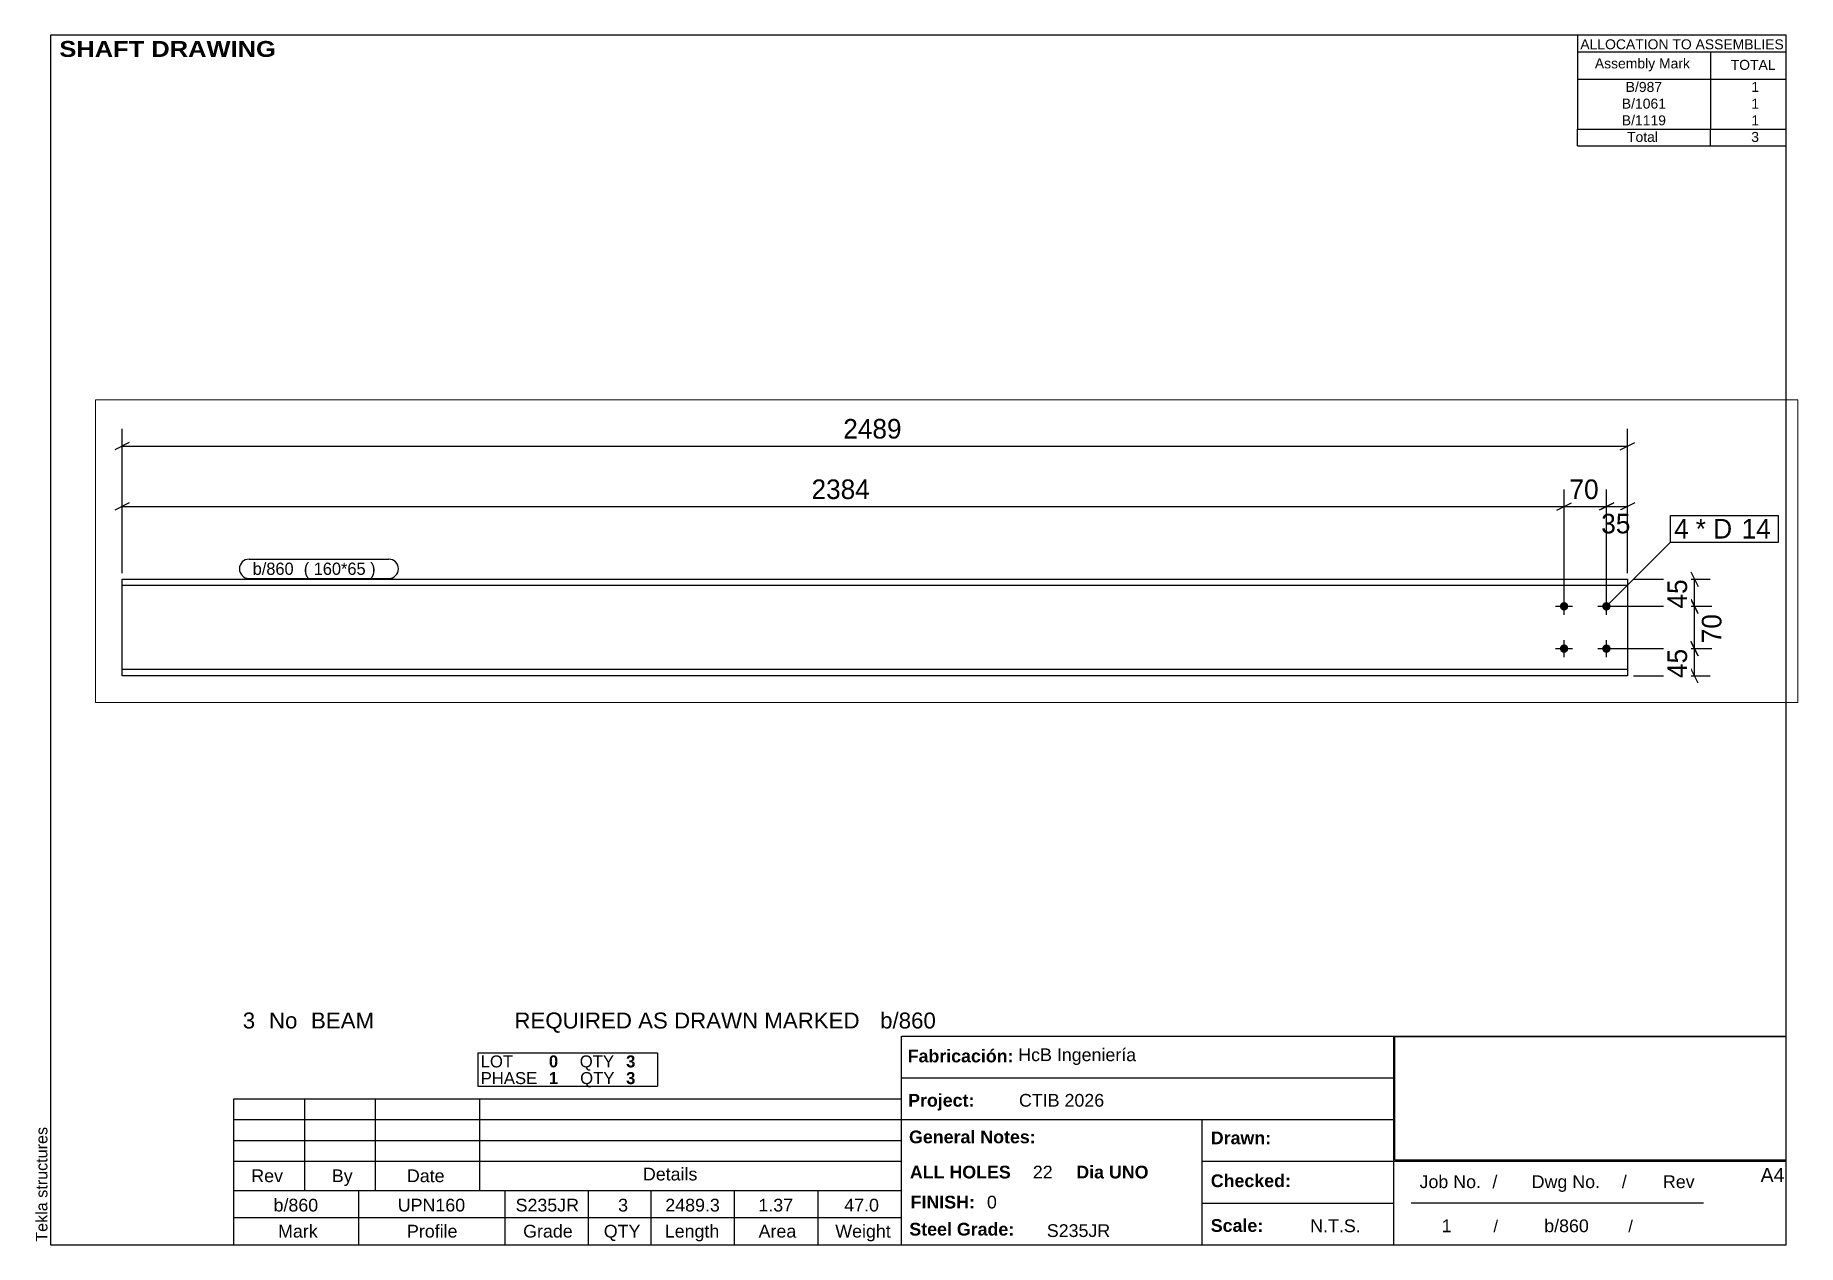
# Paper-space layout 'Layout1' of a CAD drawing. Header units: millimetres. Extents: x 2 to 294, y 5 to 205.
# The model-space entities are those that its viewports show. They can reach past a viewport. Long polylines and large blocks are cut down to what shows.
import ezdxf

# ---------------------------------------------------------------- set-up
doc = ezdxf.new("R2010")
doc.units = ezdxf.units.MM
doc.layers.add('Viewport layer', color=7, linetype='Continuous', plot=False)
doc.styles.add('Arial', font='ARIAL.TTF', dxfattribs={"height": 0.2})
doc.styles.add('Arial Black', font='ARIBLK.TTF', dxfattribs={"height": 0.2})
doc.styles.add('Arial Bold', font='ARIALBD.TTF', dxfattribs={"height": 0.2})
doc.styles.add('Comic Sans MS', font='COMIC.TTF', dxfattribs={"height": 0.2})

msp = doc.modelspace()

# ---------------------------------------------------------------- hatches: boundary and pattern name
at = {"linetype": 'Continuous'}
for points in [[(2421.3, 159, -1), (2435.3, 159, -1)], [(2491.3, 159, -1), (2505.3, 159, -1)], [(2421.3, 89, -1), (2435.3, 89, -1)], [(2491.3, 89, -1), (2505.3, 89, -1)]]:
    msp.add_hatch(color=3, dxfattribs=at).paths.add_polyline_path(points)

# ---------------------------------------------------------------- linework, layer by layer
at = {"color": 8, "linetype": 'Continuous'}
for p, q in [((44, 214), (44, 452.4)), ((56, 430), (32, 418)), ((44, 424), (2533.3, 424)), ((2521.2, 418), (2545.3, 430)), ((44, 214), (44, 352.4)), ((2428.3, 169), (2428.3, 352.4)), ((56, 330), (32, 318)), ((2416.3, 318), (2440.3, 330)), ((2486.3, 318), (2510.3, 330)), ((2498.3, 169), (2498.3, 349.6)), ((2498.3, 324), (2533.3, 324)), ((2545.3, 330), (2521.2, 318)), ((2533.3, 214), (2533.3, 349.6)), ((2543.3, 204), (2669.6, 204)), ((2638, 216), (2650, 192)), ((2508.3, 159), (2672.4, 159)), ((2638, 171), (2650, 147)), ((2644, 89), (2644, 159)), ((2508.3, 89), (2672.4, 89)), ((2650, 77), (2638, 101)), ((2543.3, 44), (2669.6, 44)), ((2650, 32), (2638, 56))]:
    msp.add_line(p, q, dxfattribs=at)
at = {"color": 7, "linetype": 'Continuous'}
for p, q in [((2782.6, 265.1), (2782.6, 309.1)), ((44, 44), (44, 204)), ((44, 204), (2533.3, 204)), ((2533.3, 204), (2533.3, 44)), ((2533.3, 193.5), (44, 193.5)), ((2533.3, 54.5), (44, 54.5)), ((2533.3, 44), (44, 44))]:
    msp.add_line(p, q, dxfattribs=at)
at = {"color": 3, "linetype": 'Continuous'}
for p, q in [((2414.3, 159), (2442.3, 159)), ((2428.3, 145), (2428.3, 173)), ((2484.3, 159), (2512.3, 159)), ((2498.3, 145), (2498.3, 173)), ((2414.3, 89), (2442.3, 89)), ((2428.3, 75), (2428.3, 103)), ((2484.3, 89), (2512.3, 89)), ((2498.3, 75), (2498.3, 103))]:
    msp.add_line(p, q, dxfattribs=at)

# ---------------------------------------------------------------- wipeouts: each hides what was drawn before it
at = {"color": 0}
msp.add_wipeout([(2636.4, 271.1), (2636.4, 303.1), (2610.3, 303.1), (2610.3, 271.1)], dxfattribs=at)

# ---------------------------------------------------------------- next in the draw order: wipeouts: each hides what was drawn before it
for points in [[(1347.2, 430), (1347.2, 474.8), (1230.1, 474.8), (1230.1, 430)], [(2548.2, 273.2), (2548.2, 318), (2483.3, 318), (2483.3, 273.2)], [(2636.4, 271.1), (2636.4, 303.1), (2610.3, 303.1), (2610.3, 271.1)], [(338.4, 211), (338.4, 231), (260, 231), (260, 211)], [(2694.8, 156.5), (2650, 156.5), (2650, 91.5), (2694.8, 91.5)]]:
    msp.add_wipeout(points, dxfattribs=at)

# ---------------------------------------------------------------- next in the draw order: linework, layer by layer
at = {"color": 8, "linetype": 'Continuous'}
for p, q in [((2533.3, 214), (2533.3, 452.4)), ((2498.3, 169), (2498.3, 352.4)), ((2428.3, 324), (2498.3, 324)), ((2510.3, 330), (2486.3, 318)), ((2644, 159), (2644, 204)), ((2508.3, 159), (2669.6, 159)), ((2650, 147), (2638, 171)), ((2508.3, 89), (2669.6, 89)), ((2638, 101), (2650, 77)), ((2644, 44), (2644, 89))]:
    msp.add_line(p, q, dxfattribs=at)
at = {"color": 7, "linetype": 'Continuous'}
msp.add_line((2604.3, 265.1), (2604.3, 309.1), dxfattribs=at)

# ---------------------------------------------------------------- next in the draw order: texts
at = {"color": 3, "style": 'Comic Sans MS'}
for s, p in [('2489', (1236.5, 436.4)), ('35', (2489.7, 279.6))]:
    msp.add_text(s, height=32.38, dxfattribs=at).set_placement(p)
msp.add_text('70', height=32.38, rotation=90.0002, dxfattribs=at).set_placement((2688.4, 97.9))

# ---------------------------------------------------------------- next in the draw order: wipeouts: each hides what was drawn before it
at = {"color": 0}
for points in [[(2712.2, 271.1), (2712.2, 303.1), (2646, 303.1), (2646, 271.1)], [(338.4, 211), (338.4, 231), (260, 231), (260, 211)]]:
    msp.add_wipeout(points, dxfattribs=at)

# ---------------------------------------------------------------- next in the draw order: linework, layer by layer
at = {"color": 7, "linetype": 'Continuous'}
msp.add_arc((254, 221), 16, 90, 270, dxfattribs=at)

# ---------------------------------------------------------------- next in the draw order: texts
at = {"color": 3, "style": 'Comic Sans MS'}
msp.add_text('b/860', height=20.23, dxfattribs=at).set_placement((260, 211))

# ---------------------------------------------------------------- next in the draw order: wipeouts: each hides what was drawn before it
at = {"color": 0}
for points in [[(2495.7, 330), (2495.7, 374.8), (2430.8, 374.8), (2430.8, 330)], [(2712.2, 271.1), (2712.2, 303.1), (2646, 303.1), (2646, 271.1)], [(479.1, 211), (479.1, 231), (344.4, 231), (344.4, 211)], [(2638, 214), (2593.2, 214), (2593.2, 149), (2638, 149)], [(2638, 99), (2593.2, 99), (2593.2, 34), (2638, 34)]]:
    msp.add_wipeout(points, dxfattribs=at)

# ---------------------------------------------------------------- next in the draw order: linework, layer by layer
at = {"color": 8, "linetype": 'Continuous'}
for p, q in [((2428.3, 169), (2428.3, 352.4)), ((44, 324), (2428.3, 324)), ((2416.3, 318), (2440.3, 330))]:
    msp.add_line(p, q, dxfattribs=at)
at = {"color": 7, "linetype": 'Continuous'}
msp.add_line((2498.3, 159), (2604.3, 265.1), dxfattribs=at)

# ---------------------------------------------------------------- next in the draw order: texts
at = {"color": 3, "style": 'Comic Sans MS'}
for s, height, p in [('70', 32.38, (2437.2, 336.4)), ('4', 32.4, (2610.3, 271.1)), ('* D', 32.38, (2646, 271.1))]:
    msp.add_text(s, height=height, dxfattribs=at).set_placement(p)
for p in [(2631.6, 155.4), (2631.6, 40.4)]:
    msp.add_text('45', height=32.38, rotation=90.0002, dxfattribs=at).set_placement(p)

# ---------------------------------------------------------------- next in the draw order: wipeouts: each hides what was drawn before it
at = {"color": 0}
for points in [[(2767, 271.1), (2767, 303.1), (2721.8, 303.1), (2721.8, 271.1)], [(479.1, 211), (479.1, 231), (344.4, 231), (344.4, 211)]]:
    msp.add_wipeout(points, dxfattribs=at)

# ---------------------------------------------------------------- next in the draw order: linework, layer by layer
at = {"color": 7, "linetype": 'Continuous'}
for p, q in [((254, 237), (485.1, 237)), ((254, 205), (485.1, 205))]:
    msp.add_line(p, q, dxfattribs=at)
msp.add_arc((485.1, 221), 16, 270, 90, dxfattribs=at)

# ---------------------------------------------------------------- next in the draw order: texts
at = {"color": 3, "style": 'Comic Sans MS'}
msp.add_text('(\xa0160*65\xa0) ', height=20.234, dxfattribs=at).set_placement((344.4, 211))

# ---------------------------------------------------------------- next in the draw order: wipeouts: each hides what was drawn before it
at = {"color": 0}
for points in [[(1294.7, 330), (1294.7, 374.8), (1177.6, 374.8), (1177.6, 330)], [(2767, 271.1), (2767, 303.1), (2721.8, 303.1), (2721.8, 271.1)]]:
    msp.add_wipeout(points, dxfattribs=at)

# ---------------------------------------------------------------- next in the draw order: linework, layer by layer
at = {"color": 7, "linetype": 'Continuous'}
for p, q in [((2604.3, 309.1), (2782.6, 309.1)), ((2604.3, 265.1), (2782.6, 265.1))]:
    msp.add_line(p, q, dxfattribs=at)

# ---------------------------------------------------------------- next in the draw order: texts
at = {"color": 3, "style": 'Comic Sans MS'}
for s, p in [('2384', (1184, 336.4)), ('14', (2721.8, 271.1))]:
    msp.add_text(s, height=32.38, dxfattribs=at).set_placement(p)

psp = doc.layouts.get("Layout1")

# ---------------------------------------------------------------- linework, layer by layer
at = {"color": 5, "linetype": 'Continuous'}
for p, q in [((292, 205), (5, 205)), ((5, 205), (5, 5)), ((292, 5), (292, 205)), ((5, 5), (292, 5))]:
    psp.add_line(p, q, dxfattribs=at)
at = {"color": 7, "linetype": 'Continuous'}
for p, q in [((257.51, 205), (257.51, 197.75)), ((257.57, 202.24), (292, 202.24)), ((279.49, 202.24), (279.49, 197.75)), ((257.51, 197.75), (257.51, 195)), ((257.57, 197.75), (292, 197.75)), ((279.49, 197.75), (279.49, 195)), ((257.51, 195), (257.51, 192.24)), ((279.49, 195), (279.49, 192.24)), ((257.51, 192.24), (257.51, 189.47)), ((257.51, 186.71), (257.51, 189.47)), ((257.54, 189.47), (292, 189.47)), ((279.49, 192.24), (279.49, 189.47)), ((279.49, 186.71), (279.49, 189.47)), ((257.51, 186.71), (292, 186.71)), ((145.72, 5), (145.72, 39.5)), ((145.75, 39.5), (292, 39.5)), ((227.14, 5), (227.14, 39.5)), ((75.68, 36.74), (105.35, 36.74)), ((75.68, 36.74), (75.68, 33.98)), ((105.35, 36.74), (105.35, 33.98)), ((75.68, 33.98), (75.68, 31.22)), ((105.35, 33.98), (105.35, 31.22)), ((145.72, 32.6), (227.14, 32.6)), ((35.31, 13.97), (35.31, 29.15)), ((35.31, 29.15), (145.71, 29.15)), ((47.04, 13.97), (47.04, 29.15)), ((58.77, 13.97), (58.77, 29.15)), ((75.68, 31.22), (105.35, 31.22)), ((76.02, 13.97), (76.02, 29.15)), ((145.71, 13.97), (145.71, 29.15)), ((35.31, 25.7), (145.71, 25.7)), ((145.72, 25.7), (227.14, 25.7)), ((195.4, 5), (195.4, 25.7)), ((35.31, 22.25), (145.71, 22.25)), ((35.31, 18.8), (145.71, 18.8)), ((195.4, 18.8), (292, 18.8)), ((35.31, 13.96), (145.71, 13.97)), ((35.31, 9.49), (35.31, 13.96)), ((56.01, 9.49), (56.01, 13.97)), ((80.16, 9.49), (80.16, 13.97)), ((93.96, 9.49), (93.96, 13.97)), ((104.31, 9.49), (104.31, 13.97)), ((118.11, 9.49), (118.11, 13.97)), ((131.91, 9.49), (131.91, 13.97)), ((195.4, 11.9), (227.14, 11.9)), ((229.99, 11.92), (278.29, 11.92)), ((35.31, 9.48), (145.72, 9.49)), ((35.31, 5), (35.31, 9.48)), ((56.01, 5), (56.01, 9.48)), ((80.16, 5), (80.16, 9.48)), ((93.96, 5), (93.96, 9.48)), ((104.31, 5), (104.31, 9.48)), ((118.11, 5), (118.11, 9.48)), ((131.91, 5), (131.91, 9.48))]:
    psp.add_line(p, q, dxfattribs=at)
at = {"color": 2, "linetype": 'Continuous'}
for p, q in [((227.28, 39.46), (291.86, 39.46)), ((227.29, 19.02), (227.29, 39.46)), ((291.96, 19.03), (291.96, 39.47)), ((227.28, 19.03), (291.86, 19.03))]:
    psp.add_line(p, q, dxfattribs=at)

# ---------------------------------------------------------------- texts
at = {"color": 7}
for s, height, style, p in [(' SHAFT DRAWING', 2.6342, 'Arial Black', (5.3, 201.42)), ('ALLOCATION TO ASSEMBLIES', 1.6475, 'Arial', (257.95, 202.68)), ('Assembly Mark', 1.6475, 'Arial', (260.35, 199.52)), ('TOTAL', 1.648, 'Arial', (282.81, 199.28)), ('3', 2.64, 'Arial', (36.8, 40.76)), ('No', 2.636, 'Arial', (41.13, 40.76)), ('BEAM', 2.636, 'Arial', (48.08, 40.76)), ('REQUIRED AS DRAWN MARKED', 2.636, 'Arial', (81.71, 40.76)), ('b/860', 2.636, 'Arial', (142.18, 40.76)), ('b/860', 2.109, 'Arial', (41.89, 10.5)), ('UPN160', 2.109, 'Arial', (62.43, 10.5)), ('S235JR', 2.109, 'Arial', (81.91, 10.5)), ('3', 2.11, 'Arial', (98.86, 10.5)), ('2489.3', 2.109, 'Arial', (106.66, 10.5)), ('1.37', 2.109, 'Arial', (122.06, 10.5)), ('47.0', 2.109, 'Arial', (136.25, 10.5)), ('FINISH:', 2.107, 'Arial Bold', (147.22, 11)), ('0', 2.11, 'Arial', (159.84, 11))]:
    psp.add_text(s, height=height, dxfattribs=dict(at, style=style)).set_placement(p)
at = {"color": 7, "linetype": 'Continuous'}
for s, height, style, p in [('B/987', 1.648, 'Arial', (265.45, 195.63)), ('1', 1.65, 'Arial', (286.23, 195.63)), ('B/1061', 1.648, 'Arial', (264.81, 192.87)), ('1', 1.65, 'Arial', (286.23, 192.87)), ('B/1119', 1.648, 'Arial', (264.81, 190.11)), ('1', 1.65, 'Arial', (286.23, 190.11)), ('Total', 1.648, 'Arial', (265.67, 187.36)), ('3', 1.65, 'Arial', (286.21, 187.36)), ('LOT', 1.977, 'Arial', (76.13, 34.33)), ('0', 1.98, 'Arial Bold', (87.41, 34.33)), ('QTY', 1.977, 'Arial', (92.51, 34.33)), ('3', 1.98, 'Arial Bold', (100.18, 34.33)), ('Fabricación:', 2.1074, 'Arial Bold', (146.73, 35.16)), ('HcB Ingeniería', 2.1088, 'Arial', (165.02, 35.36)), ('PHASE', 1.977, 'Arial', (76.13, 31.57)), ('1', 1.98, 'Arial Bold', (87.41, 31.57)), ('QTY', 1.977, 'Arial', (92.58, 31.57)), ('3', 1.98, 'Arial Bold', (100.18, 31.57)), ('Project:', 2.107, 'Arial Bold', (146.81, 27.83)), ('CTIB 2026', 2.109, 'Arial', (165.14, 27.83)), ('General Notes:', 2.1074, 'Arial Bold', (146.96, 21.78)), ('Drawn:', 2.107, 'Arial Bold', (196.85, 21.62)), ('Details', 2.109, 'Arial', (102.96, 15.63)), ('ALL HOLES', 2.107, 'Arial Bold', (147.1, 15.96)), ('22', 2.109, 'Arial', (167.43, 15.96)), ('Dia UNO', 2.107, 'Arial Bold', (174.62, 15.96)), ('A4', 2.307, 'Arial', (287.76, 15.38)), ('Rev', 2.109, 'Arial', (38.21, 15.35)), ('By', 2.109, 'Arial', (51.53, 15.35)), ('Date', 2.109, 'Arial', (63.94, 15.35)), ('Checked:', 2.107, 'Arial Bold', (196.85, 14.53)), ('Job No.', 2.109, 'Arial', (231.37, 14.37)), ('/', 2.11, 'Arial', (243.42, 14.37)), ('Dwg No.', 2.109, 'Arial', (249.91, 14.37)), ('/', 2.11, 'Arial', (264.81, 14.37)), ('Rev', 2.109, 'Arial', (271.61, 14.37)), ('Scale:', 2.107, 'Arial Bold', (196.85, 7.13)), ('N.T.S.', 2.109, 'Arial', (213.29, 7.08)), ('1', 2.11, 'Arial', (235.04, 7.08)), ('/', 1.98, 'Arial', (243.58, 7.08)), ('b/860', 2.109, 'Arial', (251.98, 7.08)), ('/', 1.98, 'Arial', (265.88, 7.08)), ('Mark', 2.109, 'Arial', (42.64, 6.19)), ('Profile', 2.109, 'Arial', (63.95, 6.19)), ('Grade', 2.109, 'Arial', (83.16, 6.19)), ('QTY', 2.109, 'Arial', (96.49, 6.19)), ('Length', 2.109, 'Arial', (106.58, 6.19)), ('Area', 2.109, 'Arial', (122.09, 6.19)), ('Weight', 2.109, 'Arial', (134.77, 6.19)), ('Steel Grade:', 2.1074, 'Arial Bold', (147.01, 6.52)), ('S235JR', 2.109, 'Arial', (169.74, 6.28))]:
    psp.add_text(s, height=height, dxfattribs=dict(at, style=style)).set_placement(p)
at = {"color": 174, "linetype": 'Continuous', "style": 'Arial'}
psp.add_text('Tekla structures', height=1.9102, rotation=90, dxfattribs=at).set_placement((4.5, 5.5))

# ---------------------------------------------------------------- viewports
at = {"layer": 'Viewport layer', "view_target_point": (1407.32, 250.2)}
psp.add_viewport(center=(153.17, 119.69), size=(281.46, 50.04), view_center_point=(0, 0), view_height=500.4, dxfattribs=at)

doc.saveas('drawing.dxf')
